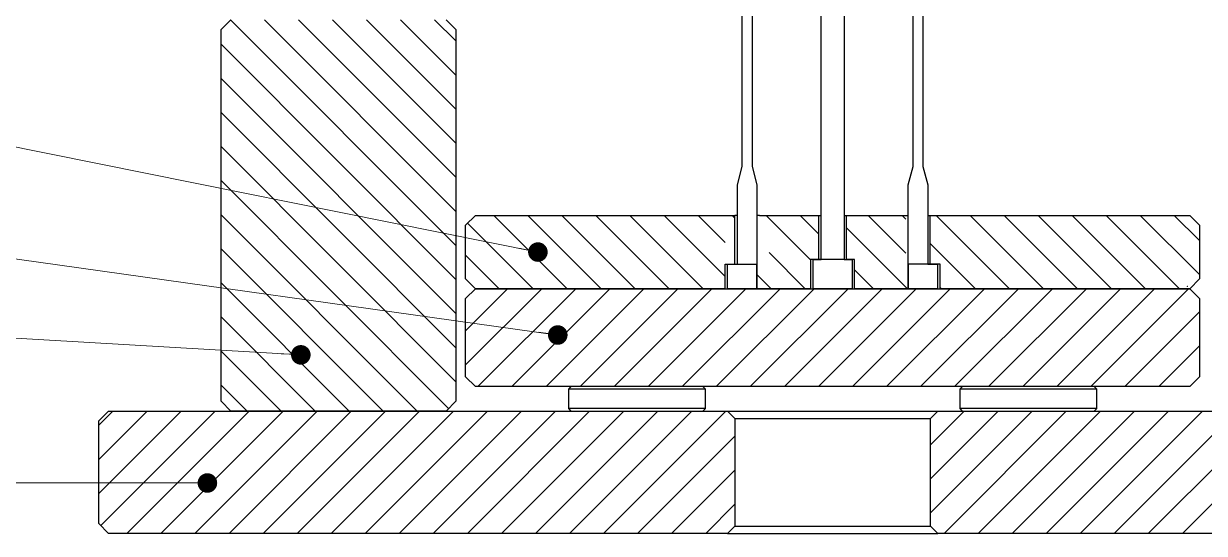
# Model space of a CAD drawing. Header units: millimetres. Extents: x 0 to 1749, y -46 to 1352.
# Drawn here: x 194.4 to 435.7, y 854 to 958.2 of the extents above; entities that cross this region are included whole.
import ezdxf

# ---------------------------------------------------------------- set-up
doc = ezdxf.new("R2010")
doc.units = ezdxf.units.MM
for name, color, linetype, true_color in [('1', 7, 'Continuous', 0xffffff), ('115', 7, 'Continuous', 0xffffff), ('116', 7, 'Continuous', 0xffffff), ('117', 7, 'Continuous', 0xffffff), ('61', 7, 'Continuous', 0xffffff), ('70', 7, 'Continuous', 0xffffff), ('71', 7, 'Continuous', 0xffffff)]:
    doc.layers.add(name, color=color, linetype=linetype, true_color=true_color)
doc.styles.get("Standard").update_dxf_attribs({"font": 'SimSun.ttf', "height": 20})
doc.dimstyles.get("Standard").update_dxf_attribs({"dimtxt": 5, "dimasz": 0.18, "dimexe": 0.18, "dimexo": 0.0625, "dimgap": 0.09, "dimtad": 0, "dimtih": 1, "dimtoh": 1, "dimdec": 4, "dimzin": 0, "dimdsep": 46, "dimtxsty": 'Standard', "dimcen": 0.09, "dimclrt": 1, "dimadec": 0, "dimazin": 0, "dimtfac": 1, "dimtdec": 4, "dimtofl": 0, "dimtmove": 0, "dimatfit": 3, "dimfxl": 0, "dimtolj": 1, "dimtzin": 0, "dimarcsym": 0})
pattern_1 = [(45, (-582.0344, -2581.289), (-3.479849, 3.479849), [])]
pattern_2 = [(134.95437, (-582.0344, -2581.289), (-3.482619, -3.477077), [])]

msp = doc.modelspace()

# ---------------------------------------------------------------- hatches: boundary and pattern name
at = {"layer": '115', "linetype": 'Continuous', "lineweight": 13}
h = msp.add_hatch(dxfattribs=at)
h.set_pattern_fill('ANSI31', scale=1.55, angle=89.9543738, style=0)
h.set_pattern_definition(pattern_2)
h.paths.add_polyline_path([(374.70605, 918.95624), (374.70605, 908.95624), (375.20863, 908.95624), (375.20863, 903.95624), (364.23953, 903.95624), (364.23953, 909.95624), (362.60323, 909.95624), (362.60323, 918.95624)], flags=0)
h.paths.add_polyline_path([(355.23953, 909.95624), (355.23953, 903.95624), (344.27042, 903.95624), (344.27042, 908.95624), (346.77301, 908.95624), (346.77301, 917.95624), (344.77301, 917.95624), (344.77301, 918.95624), (356.87583, 918.95624), (356.87583, 909.95624)], flags=0)
h.paths.add_polyline_path([(286.73953, 918.95624), (339.77301, 918.95624), (339.77301, 917.95624), (337.77301, 917.95624), (337.77301, 903.95624), (286.73953, 903.95624), (284.73953, 905.95624), (284.73953, 916.95624)], flags=0)
h.paths.add_polyline_path([(379.70605, 908.95624), (379.70605, 918.95624), (432.73953, 918.95624), (434.73953, 916.95624), (434.73953, 905.95624), (432.73953, 903.95624), (381.70605, 903.95624), (381.70605, 908.95624)], flags=0)
at = {"layer": '116', "linetype": 'Continuous', "lineweight": 13}
h = msp.add_hatch(dxfattribs=at)
h.set_pattern_fill('ANSI31', scale=1.55, style=0)
h.set_pattern_definition(pattern_1)
h.paths.add_polyline_path([(432.73953, 883.95624), (286.73953, 883.95624), (284.73953, 885.95624), (284.73953, 901.95624), (286.73953, 903.95624), (432.73953, 903.95624), (434.73953, 901.95624), (434.73953, 885.95624)], flags=0)
at = {"layer": '117', "linetype": 'Continuous', "lineweight": 13}
h = msp.add_hatch(dxfattribs=at)
h.set_pattern_fill('ANSI31', scale=1.55, angle=89.9543738, style=0)
h.set_pattern_definition(pattern_2)
h.paths.add_polyline_path([(280.73953, 878.95624), (236.73953, 878.95624), (234.73953, 880.95624), (234.73953, 956.95624), (236.73953, 958.95624), (280.73953, 958.95624), (282.73953, 956.95624), (282.73953, 880.95624)], flags=0)
h = msp.add_hatch(dxfattribs=at)
h.set_pattern_fill('ANSI31', scale=1.55, style=0)
h.set_pattern_definition(pattern_1)
h.paths.add_polyline_path([(339.73953, 877.45624), (339.73953, 855.45624), (338.23953, 853.95624), (211.73953, 853.95624), (209.73953, 855.95624), (209.73953, 876.95624), (211.73953, 878.95624), (338.23953, 878.95624)], flags=0)
h.paths.add_polyline_path([(507.73953, 853.95624), (381.23953, 853.95624), (379.73953, 855.45624), (379.73953, 877.45624), (381.23953, 878.95624), (507.73953, 878.95624), (509.73953, 876.95624), (509.73953, 855.95624)], flags=0)

# ---------------------------------------------------------------- linework, layer by layer
at = {"layer": '1', "color": 7, "linetype": 'Continuous', "lineweight": 18}
msp.add_point((432.23953, 904.45624), dxfattribs=at)
at = {"layer": '115', "color": 7, "linetype": 'Continuous', "lineweight": 30}
for p, q in [((284.73953, 916.95624), (286.73953, 918.95624)), ((286.73953, 918.95624), (339.77301, 918.95624)), ((340.27306, 918.95624), (339.77301, 918.95624)), ((344.77301, 918.95624), (344.27296, 918.95624)), ((344.77301, 918.95624), (356.87583, 918.95624)), ((356.87583, 918.95624), (356.87583, 909.95624)), ((356.87583, 918.95624), (357.37577, 918.95624)), ((362.10329, 918.95624), (362.60323, 918.95624)), ((362.60323, 909.95624), (362.60323, 918.95624)), ((362.60323, 918.95624), (374.70605, 918.95624)), ((374.70605, 918.95624), (375.20595, 918.95624)), ((379.20614, 918.95624), (379.70605, 918.95624)), ((379.70605, 908.95624), (379.70605, 918.95624)), ((379.70605, 918.95624), (432.73953, 918.95624)), ((432.73953, 918.95624), (434.73953, 916.95624)), ((284.73953, 905.95624), (284.73953, 916.95624)), ((434.73953, 916.95624), (434.73953, 905.95624)), ((355.23953, 909.95624), (355.23953, 903.95624)), ((362.10323, 909.95624), (355.23953, 909.95624)), ((364.23953, 909.95624), (362.60323, 909.95624)), ((364.23953, 903.95624), (364.23953, 909.95624)), ((344.27042, 903.95624), (344.27042, 908.95624)), ((381.70605, 908.95624), (375.20605, 908.95624)), ((375.20863, 908.95624), (375.20863, 903.95624)), ((381.70605, 903.95624), (381.70605, 908.95624)), ((286.73953, 903.95624), (284.73953, 905.95624)), ((434.73953, 905.95624), (432.73953, 903.95624)), ((337.77301, 903.95624), (286.73953, 903.95624)), ((355.23953, 903.95624), (344.27042, 903.95624)), ((375.20863, 903.95624), (364.23953, 903.95624)), ((432.73953, 903.95624), (381.70605, 903.95624))]:
    msp.add_line(p, q, dxfattribs=at)
at = {"layer": '116', "color": 7, "linetype": 'Continuous', "lineweight": 30}
for p, q in [((284.73953, 901.95624), (286.73953, 903.95624)), ((286.73953, 903.95624), (432.73953, 903.95624)), ((432.73953, 903.95624), (434.73953, 901.95624)), ((284.73953, 885.95624), (284.73953, 901.95624)), ((434.73953, 901.95624), (434.73953, 885.95624)), ((286.73953, 883.95624), (284.73953, 885.95624)), ((434.73953, 885.95624), (432.73953, 883.95624)), ((432.73953, 883.95624), (286.73953, 883.95624))]:
    msp.add_line(p, q, dxfattribs=at)
at = {"layer": '117', "color": 7, "linetype": 'Continuous', "lineweight": 30}
for p, q in [((234.73953, 956.95624), (236.73953, 958.95624)), ((280.73953, 958.95624), (282.73953, 956.95624)), ((234.73953, 880.95624), (234.73953, 956.95624)), ((282.73953, 956.95624), (282.73953, 880.95624)), ((236.73953, 878.95624), (234.73953, 880.95624)), ((282.73953, 880.95624), (280.73953, 878.95624)), ((209.73953, 876.95624), (211.73953, 878.95624)), ((211.73953, 878.95624), (338.23953, 878.95624)), ((280.73953, 878.95624), (236.73953, 878.95624)), ((338.23953, 878.95624), (339.73953, 877.45624)), ((338.23953, 878.95624), (381.23953, 878.95624)), ((379.73953, 877.45624), (381.23953, 878.95624)), ((381.23953, 878.95624), (507.73953, 878.95624)), ((209.73953, 855.95624), (209.73953, 876.95624)), ((339.73953, 877.45624), (339.73953, 855.45624)), ((339.73953, 877.45624), (359.73953, 877.45624)), ((359.73953, 877.45624), (379.73953, 877.45624)), ((379.73953, 855.45624), (379.73953, 877.45624)), ((211.73953, 853.95624), (209.73953, 855.95624)), ((339.73953, 855.45624), (338.23953, 853.95624)), ((339.73953, 855.45624), (379.73953, 855.45624)), ((381.23953, 853.95624), (379.73953, 855.45624)), ((338.23953, 853.95624), (211.73953, 853.95624)), ((338.23953, 853.95624), (381.23953, 853.95624)), ((507.73953, 853.95624), (381.23953, 853.95624))]:
    msp.add_line(p, q, dxfattribs=at)
at = {"layer": '61', "color": 7, "linetype": 'Continuous', "lineweight": 30}
for p, q in [((306.23953, 883.95624), (305.73953, 883.45624)), ((305.73953, 883.45624), (305.73953, 879.45624)), ((333.73953, 883.45624), (305.73953, 883.45624)), ((333.73953, 883.45624), (333.23953, 883.95624)), ((333.73953, 879.45624), (333.73953, 883.45624)), ((386.23953, 883.95624), (385.73953, 883.45624)), ((413.73953, 883.45624), (385.73953, 883.45624)), ((385.73953, 883.45624), (385.73953, 879.45624)), ((413.73953, 883.45624), (413.23953, 883.95624)), ((413.73953, 879.45624), (413.73953, 883.45624)), ((319.73953, 879.45624), (305.73953, 879.45624)), ((305.73953, 879.45624), (306.23953, 878.95624)), ((333.73953, 879.45624), (319.73953, 879.45624)), ((333.23953, 878.95624), (333.73953, 879.45624)), ((399.73953, 879.45624), (385.73953, 879.45624)), ((385.73953, 879.45624), (386.23953, 878.95624)), ((413.73953, 879.45624), (399.73953, 879.45624)), ((413.23953, 878.95624), (413.73953, 879.45624))]:
    msp.add_line(p, q, dxfattribs=at)
at = {"layer": '70', "color": 7, "linetype": 'Continuous', "lineweight": 30}
for p, q in [((357.37583, 909.95624), (357.37583, 1009.45625)), ((362.10323, 1009.45625), (362.10323, 909.95624)), ((355.73953, 903.95624), (355.73953, 909.95624)), ((355.73953, 909.95624), (357.37583, 909.95624)), ((362.10323, 909.95624), (363.73953, 909.95624)), ((363.73953, 909.95624), (363.73953, 903.95624)), ((363.73953, 903.95624), (355.73953, 903.95624))]:
    msp.add_line(p, q, dxfattribs=at)
at = {"layer": '71', "color": 7, "linetype": 'Continuous', "lineweight": 30}
for p, q in [((343.27301, 1016.62884), (343.27301, 928.95624)), ((376.20605, 928.95624), (376.20605, 1016.62884)), ((341.27301, 928.95624), (341.27301, 1015.70317)), ((378.20605, 1015.70317), (378.20605, 928.95624)), ((340.27301, 925.22419), (341.27301, 928.95624)), ((343.27301, 928.95624), (344.27301, 925.22419)), ((375.20605, 925.22419), (376.20605, 928.95624)), ((378.20605, 928.95624), (379.20605, 925.22419)), ((340.27301, 908.95624), (340.27301, 925.22419)), ((344.27301, 925.22419), (344.27301, 908.95624)), ((375.20605, 908.95624), (375.20605, 925.22419)), ((379.20605, 925.22419), (379.20605, 908.95624)), ((339.77301, 908.95624), (339.77301, 918.95624)), ((337.77301, 908.95624), (344.27042, 908.95624)), ((337.77301, 903.95624), (337.77301, 908.95624)), ((338.27301, 903.95624), (338.27301, 908.95624)), ((344.27301, 908.95624), (344.27301, 903.95624)), ((375.20605, 903.95624), (375.20605, 908.95624)), ((379.20605, 908.95624), (381.20605, 908.95624)), ((381.20605, 908.95624), (381.20605, 903.95624)), ((344.27301, 903.95624), (338.27301, 903.95624)), ((381.20605, 903.95624), (375.20605, 903.95624))]:
    msp.add_line(p, q, dxfattribs=at)

# ---------------------------------------------------------------- leaders
at = {"color": 7, "lineweight": 20, "annotation_type": 0, "has_hookline": 1}
for points, hookline_direction, text_width in [([(406.80743, 1001.54562), (550.63135, 952.4273), (554.63135, 952.4273)], 0, 23.68715), ([(299.50502, 911.45624), (71.58675, 957.34518)], 1, 12.2905), ([(303.56931, 894.50217), (70.13424, 927.30465)], 1, 10.83799), ([(251.04616, 890.4409), (70.3577, 901.06264)], 1, 11.06145), ([(231.94755, 864.25508), (67.45267, 864.25508)], 1, 8.15642)]:
    msp.add_leader(points, dimstyle='Standard', override={"dimtxt": 20, "dimasz": 4, "dimgap": 0.09, "dimtad": 0, "dimcen": 0, "dimldrblk": 'Dot', "dimlwd": 18, "dimlwe": 18}, dxfattribs=dict(at, hookline_direction=hookline_direction, text_width=text_width))

doc.saveas('drawing.dxf')
